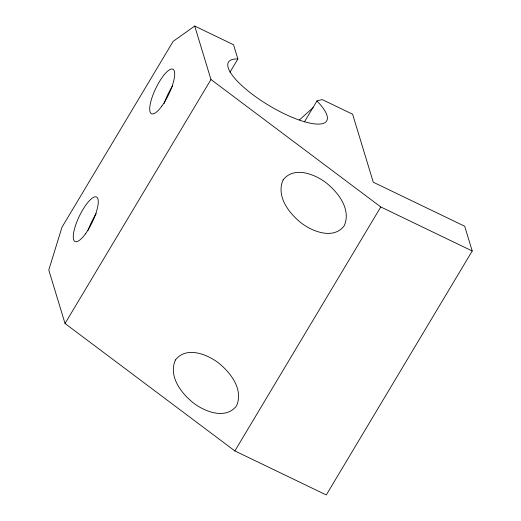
<?xml version="1.0" encoding="UTF-8"?>
<svg xmlns="http://www.w3.org/2000/svg" width="521" height="521" viewBox="0 0 521 521"><rect width="100%" height="100%" fill="white"/><g stroke="black" fill="none" stroke-linecap="round" stroke-linejoin="round"><path stroke-width="0.78" d="M65.034 323.495L210.966 79.531L194.717 26.05L173.167 41.348L61.979 227.228L48.785 270.021L65.034 323.495L234.867 450.932L326.283 494.95L472.215 250.979L464.693 226.238L373.277 182.213L352.619 114.229L322.147 99.557L316.937 100.983L304.427 121.894M229.95 72.217L237.876 58.971L233.551 44.754L194.717 26.05M234.867 450.932L380.792 206.961L210.966 79.531M299.38 119.934L313.16 107.6M380.792 206.961L472.215 250.979M164.174 103.529A24.728 7.138 -64.3 0 1 172.672 85.789M87.977 230.608A24.728 7.138 -64.3 0 1 96.235 213.584M316.937 100.983A57.225 16.398 30.9 0 1 311.421 123.405A57.225 16.398 30.9 0 1 244.102 87.632A57.225 16.398 30.9 0 1 237.876 58.971M175.388 360.011C168.153 376.475 181.393 393.479 193.792 403.274C205.365 411.922 225.847 419.809 236.514 405.879C243.75 389.421 230.51 372.411 218.11 362.616C206.531 353.967 186.056 346.081 175.388 360.011M283.098 179.94C275.863 196.404 289.103 213.408 301.503 223.203C313.075 231.852 333.557 239.738 344.225 225.808C351.46 209.344 338.22 192.34 325.82 182.545C314.248 173.897 293.766 166.01 283.098 179.94M161.881 106.043A24.728 7.138 -64.3 0 0 173.193 69.358A24.728 7.138 -64.3 0 0 151.539 99.055A24.728 7.138 -64.3 0 0 161.881 106.043M85.437 233.838A24.728 7.138 -64.3 0 0 96.756 197.153A24.728 7.138 -64.3 0 0 75.096 226.85A24.728 7.138 -64.3 0 0 85.437 233.838"/></g></svg>
